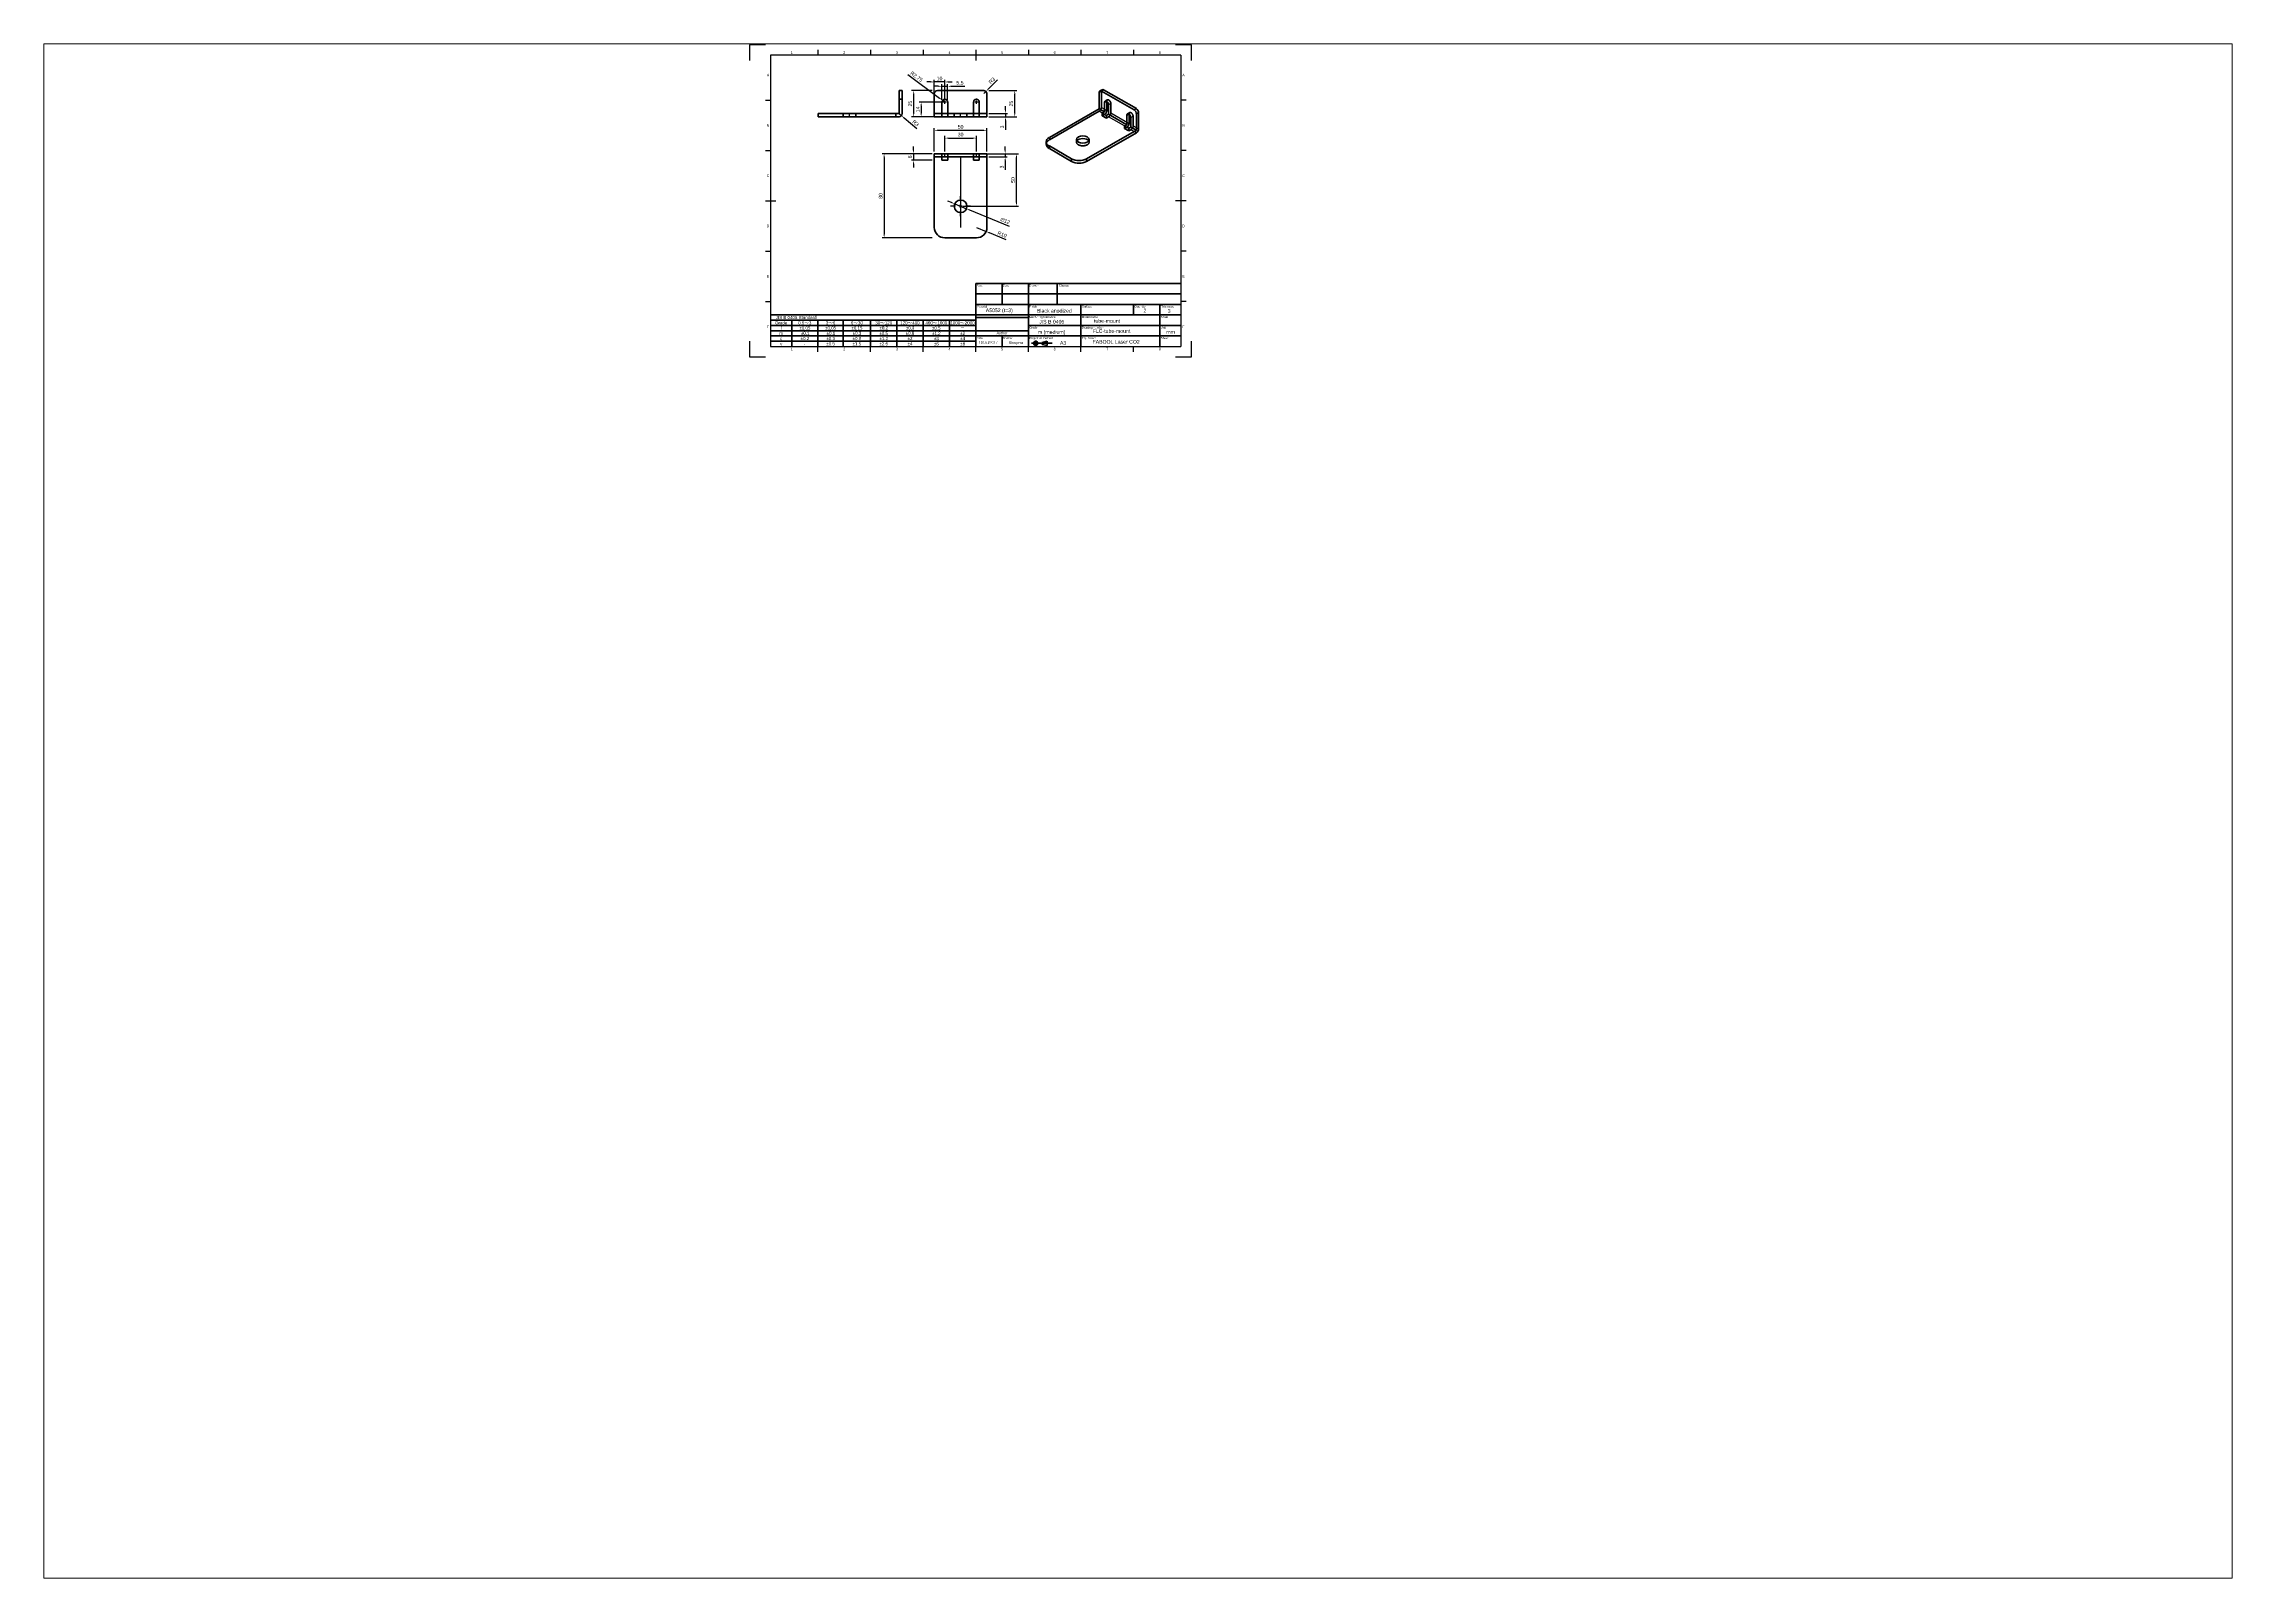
# Paper-space layout 'レイアウト1' of a CAD drawing. Header units: millimetres. Extents: x 29 to 259, y 20 to 181.
# The model-space entities are those that its viewports show. They can reach past a viewport. Long polylines and large blocks are cut down to what shows.
import ezdxf
from ezdxf.enums import TextEntityAlignment as Align

# ---------------------------------------------------------------- set-up
doc = ezdxf.new("R2010")
doc.units = ezdxf.units.MM
for name, pattern in [('CENTER', [50.8, 31.75, -6.35, 6.35, -6.35]), ('CENTER2', [28.575, 19.05, -3.175, 3.175, -3.175]), ('HIDDEN2', [4.7625, 3.175, -1.5875])]:
    doc.linetypes.add(name, pattern=pattern)
for name, color, linetype, lineweight in [('Annotations', 7, 'Continuous', 25), ('Border', 7, 'Continuous', 25), ('Center Lines', 7, 'CENTER2', 25), ('TitleBlock', 7, 'Continuous', 35), ('可視', 7, 'Continuous', 50), ('狭い可視', 7, 'Continuous', 35), ('狭い隠線', 7, 'HIDDEN2', 25), ('隠線処理', 7, 'HIDDEN2', 35)]:
    doc.layers.add(name, color=color, linetype=linetype, lineweight=lineweight)
doc.styles.add('FusionTitle', font='ARIALUNI.TTF')
doc.styles.get("Standard").update_dxf_attribs({"font": 'arial.ttf'})
doc.dimstyles.new('ISO-25', dxfattribs={"dimtxt": 3.5, "dimasz": 3.5, "dimexe": 2, "dimexo": 2, "dimgap": 1.5, "dimtad": 1, "dimdsep": 46, "dimtxsty": 'Standard', "dimcen": 0, "dimclrd": 256, "dimclre": 256, "dimclrt": 256, "dimazin": 3, "dimtp": 0.1, "dimtm": 0.1, "dimtfac": 0.714, "dimtmove": 0, "dimatfit": 3, "dimfxl": 1, "dimarcsym": 0})

# ---------------------------------------------------------------- blocks, each defined once
blk = doc.blocks.new('CustomObjectsInViewport9_0')
at = {"layer": '可視', "extrusion": (-0.707107, -0.407196, 0.578093)}
for p, q in [((332.3, 236.1), (332.3, 251.6)), ((335.1, 254.2), (333, 253)), ((334.5, 252.9), (365.6, 235)), ((367.7, 236.2), (336.6, 254.1)), ((332.3, 236.1), (285, 208.8)), ((337.5, 233.2), (332.3, 236.1)), ((335.3, 231.9), (337.5, 233.2)), ((339.2, 229.7), (335.3, 231.9)), ((337.5, 233.2), (337.5, 242.1)), ((341.3, 230.9), (339.2, 229.7)), ((339.6, 243.2), (339.6, 234.4)), ((341.3, 239.9), (341.3, 230.9)), ((358.7, 220.9), (341.3, 230.9)), ((358.7, 220.9), (358.7, 229.9)), ((360.8, 230.9), (360.8, 222.2)), ((367.7, 215.7), (367.7, 231.3)), ((369.8, 217), (369.8, 232.5)), ((320.3, 188.5), (367.7, 215.7)), ((367.7, 213.3), (320.3, 186)), ((356.5, 219.7), (358.7, 220.9)), ((360.4, 217.5), (356.5, 219.7)), ((362.6, 218.7), (360.4, 217.5)), ((362.6, 227.7), (362.6, 218.7)), ((367.7, 215.7), (362.6, 218.7)), ((282, 202.3), (282, 204.7)), ((285, 200.7), (306.2, 188.5)), ((306.2, 186), (285, 198.2))]:
    blk.add_line(p, q, dxfattribs=at)
at = {"layer": '可視', "extrusion": (1.09315e-16, 2.55123e-16, -1)}
for centre, start_param, end_param in [((334.5, 250.4), -0.787332, 0.783464), ((365.6, 232.5), 0.783464, 2.354261)]:
    blk.add_ellipse(centre, major_axis=(-1.5, 2.6), ratio=0.578093, start_param=start_param, end_param=end_param, dxfattribs=at)
at = {"layer": '可視'}
for centre, major_axis, ratio, start_param, end_param in [((336.6, 251.6), (-1.5, 2.6), 0.578093, -0.783464, 0), ((367.7, 233.7), (-1.5, 2.6), 0.578093, -2.354261, -0.783464), ((292, 202.3), (-10, 0), 0.575862, 0, 0.785398), ((313.2, 190.1), (-10, 0), 0.575862, 0.785398, 2.356194)]:
    blk.add_ellipse(centre, major_axis=major_axis, ratio=ratio, start_param=start_param, end_param=end_param, dxfattribs=at)
at = {"layer": '可視', "extrusion": (-7.61682e-17, 2.43506e-16, -1)}
for centre in [(339.4, 241), (360.6, 228.8)]:
    blk.add_ellipse(centre, major_axis=(-1.37, 2.38), ratio=0.578093, start_param=-0.787332, end_param=2.354261, dxfattribs=at)
at = {"layer": '可視', "extrusion": (8.67549e-17, 2.06271e-16, -1)}
for centre, end_param in [((337.5, 233.2), 5.495853), ((358.7, 220.9), 5.495853), ((367.7, 215.7), 5.499721)]:
    blk.add_ellipse(centre, major_axis=(-1.5, -2.6), ratio=0.578093, start_param=3.928925, end_param=end_param, dxfattribs=at)
at = {"layer": '可視', "extrusion": (1.64397e-29, 2.77556e-16, -1)}
blk.add_ellipse((292, 204.7), major_axis=(-10, 0), ratio=0.575862, start_param=-0.785398, end_param=0.785398, dxfattribs=at)
at = {"layer": '可視', "extrusion": (1.11022e-16, 3.60822e-16, -1)}
for centre, start_param, end_param in [((316.8, 206.8), -2.356194, 3.926991), ((316.8, 204.3), 0.362832, 2.778761)]:
    blk.add_ellipse(centre, major_axis=(-6, 0), ratio=0.575862, start_param=start_param, end_param=end_param, dxfattribs=at)
at = {"layer": '可視', "extrusion": (-5.55112e-17, 2.77556e-16, -1)}
blk.add_ellipse((313.2, 192.5), major_axis=(-10, 0), ratio=0.575862, start_param=-2.356194, end_param=-0.785398, dxfattribs=at)
at = {"layer": '狭い可視', "extrusion": (-0.707107, -0.407196, 0.578093)}
for p, q in [((334.5, 252.9), (336.6, 254.1)), ((337.5, 242.1), (339.4, 243.3)), ((358.7, 229.9), (360.6, 231.1)), ((367.7, 236.2), (365.6, 235)), ((367.7, 231.3), (369.8, 232.5)), ((285, 198.2), (285, 200.7)), ((306.2, 188.5), (306.2, 186)), ((320.3, 186), (320.3, 188.5))]:
    blk.add_line(p, q, dxfattribs=at)
at = {"layer": '狭い隠線', "extrusion": (-0.707107, -0.407196, 0.578093)}
for p, q in [((334.5, 252.9), (332.3, 251.6)), ((337.5, 230.7), (332.3, 233.7)), ((334.5, 237.3), (339.6, 234.4)), ((339.4, 243.3), (339.6, 243.4)), ((341.3, 239.9), (343.5, 241.1)), ((343.5, 232.1), (360.8, 222.2)), ((360.6, 231.1), (360.8, 231.2)), ((362.6, 227.7), (364.7, 228.9)), ((285, 208.8), (285, 206.4)), ((358.7, 218.5), (341.3, 228.5)), ((367.7, 213.3), (362.6, 216.2)), ((364.7, 219.9), (369.8, 217))]:
    blk.add_line(p, q, dxfattribs=at)
at = {"layer": '隠線処理', "extrusion": (-0.707107, -0.407196, 0.578093)}
for p, q in [((334.5, 237.3), (334.5, 252.9)), ((285, 206.4), (332.3, 233.7)), ((335.3, 231.9), (335.3, 229.5)), ((337.5, 230.7), (335.3, 229.5)), ((335.3, 229.5), (339.2, 227.2)), ((338, 243.4), (340.1, 244.6)), ((339.2, 229.7), (339.2, 227.2)), ((339.6, 243.4), (339.6, 243.2)), ((343.5, 232.1), (343.5, 241.1)), ((359.2, 231.2), (361.4, 232.4)), ((360.8, 231.2), (360.8, 230.9)), ((364.7, 219.9), (364.7, 228.9)), ((339.2, 227.2), (341.3, 228.5)), ((356.5, 219.7), (356.5, 217.3)), ((358.7, 218.5), (356.5, 217.3)), ((356.5, 217.3), (360.4, 215)), ((360.4, 217.5), (360.4, 215)), ((360.4, 215), (362.6, 216.2)), ((310.8, 204.3), (310.8, 206.8)), ((322.8, 204.3), (322.8, 206.8))]:
    blk.add_line(p, q, dxfattribs=at)
at = {"layer": '隠線処理'}
for centre, major_axis, ratio, start_param, end_param in [((336.6, 251.6), (-1.5, 2.6), 0.578093, 0, 0.787332), ((332.3, 236.1), (-1.5, -2.6), 0.578093, 0.783464, 2.354261), ((341.5, 242.2), (-1.37, 2.38), 0.578093, -2.354261, 0.787332), ((341.3, 230.9), (-1.5, -2.6), 0.578093, 0.783464, 2.354261), ((362.7, 230), (-1.37, 2.38), 0.578093, -2.354261, 0.787332), ((362.6, 218.7), (-1.5, -2.6), 0.578093, 0.783464, 2.354261), ((292, 202.3), (-10, 0), 0.575862, -0.785398, 0)]:
    blk.add_ellipse(centre, major_axis=major_axis, ratio=ratio, start_param=start_param, end_param=end_param, dxfattribs=at)
at = {"layer": '隠線処理', "extrusion": (1.9607e-16, -4.88514e-17, -1)}
for centre in [(337.5, 233.2), (358.7, 220.9)]:
    blk.add_ellipse(centre, major_axis=(-1.5, -2.6), ratio=0.578093, start_param=5.495853, end_param=5.499721, dxfattribs=at)
at = {"layer": '隠線処理', "extrusion": (1.11022e-16, 3.60822e-16, -1)}
blk.add_ellipse((316.8, 204.3), major_axis=(-6, 0), ratio=0.575862, start_param=2.778761, end_param=6.646017, dxfattribs=at)
blk = doc.blocks.new('NEW BLOCK3')
for p, q in [((215, 70), (410, 70)), ((215, 70), (215, 10)), ((240, 50), (240, 70)), ((265, 50), (265, 70)), ((292.5, 70), (292.5, 50)), ((215, 60), (410, 60)), ((215, 50), (410, 50)), ((265, 40), (265, 50)), ((315, 40), (315, 50)), ((365, 40), (365, 50)), ((390, 40), (390, 50)), ((215, 40), (410, 40)), ((265, 10), (265, 40)), ((265, 30), (410, 30)), ((315, 10), (315, 40)), ((390, 10), (390, 40)), ((215, 20), (410, 20)), ((240, 10), (240, 20)), ((278, 13.9), (283, 14.9)), ((278, 11.9), (278, 13.9)), ((283, 10.9), (278, 11.9)), ((283, 14.9), (283, 10.9))]:
    blk.add_line(p, q)
at = {"transparency": 33554687}
for p, q in [((215, 40), (20, 40)), ((20, 35), (215, 35)), ((215, 30), (20, 30)), ((20, 25), (215, 25)), ((40, 10), (40, 35)), ((65, 10), (65, 35)), ((89, 10), (89, 35)), ((115, 10), (115, 35)), ((140, 10), (140, 35)), ((165, 10), (165, 35)), ((190, 10), (190, 35)), ((215, 20), (20, 20)), ((20, 15), (215, 15))]:
    blk.add_line(p, q, dxfattribs=at)
at = {"linetype": 'CENTER', "transparency": 33554687}
blk.add_line((215, 37.5), (265, 37.5), dxfattribs=at)
at = {"linetype": 'CENTER'}
blk.add_line((215, 25), (265, 25), dxfattribs=at)
at = {"linetype": 'CENTER2', "ltscale": 0.1}
for p, q in [((268, 13), (287.7, 13)), ((272, 10.5), (272, 15.5))]:
    blk.add_line(p, q, dxfattribs=at)
for radius in [2, 1]:
    blk.add_circle((272, 13), radius)
at = {"layer": 'Border', "transparency": 33554687}
for p, q in [((0, 297), (0, 282)), ((15, 297), (0, 297)), ((0, 297), (0, 282)), ((15, 297), (0, 297)), ((15, 297), (0, 297)), ((0, 297), (0, 282)), ((65, 292), (65, 287)), ((65, 292), (65, 287)), ((65, 292), (65, 287)), ((115, 292), (115, 287)), ((115, 292), (115, 287)), ((115, 292), (115, 287)), ((165, 292), (165, 287)), ((165, 292), (165, 287)), ((165, 292), (165, 287)), ((215, 292), (215, 282)), ((215, 292), (215, 282)), ((215, 292), (215, 282)), ((265, 292), (265, 287)), ((265, 292), (265, 287)), ((265, 292), (265, 287)), ((315, 292), (315, 287)), ((315, 292), (315, 287)), ((315, 292), (315, 287)), ((365, 292), (365, 287)), ((365, 292), (365, 287)), ((365, 292), (365, 287)), ((420, 297), (405, 297)), ((420, 297), (405, 297)), ((420, 297), (405, 297)), ((420, 282), (420, 297)), ((420, 282), (420, 297)), ((420, 282), (420, 297)), ((410, 287), (20, 287)), ((20, 287), (20, 10)), ((410, 287), (20, 287)), ((20, 287), (20, 10)), ((410, 287), (20, 287)), ((20, 287), (20, 10)), ((410, 287), (410, 10)), ((410, 287), (410, 10)), ((410, 287), (410, 10)), ((15, 244.2), (20, 244.2)), ((15, 244.2), (20, 244.2)), ((15, 244.2), (20, 244.2)), ((415, 244.2), (410, 244.2)), ((415, 244.2), (410, 244.2)), ((415, 244.2), (410, 244.2)), ((15, 196.3), (20, 196.3)), ((15, 196.3), (20, 196.3)), ((15, 196.3), (20, 196.3)), ((415, 196.3), (410, 196.3)), ((415, 196.3), (410, 196.3)), ((415, 196.3), (410, 196.3)), ((15, 148.5), (25, 148.5)), ((15, 148.5), (25, 148.5)), ((15, 148.5), (25, 148.5)), ((415, 148.5), (405, 148.5)), ((415, 148.5), (405, 148.5)), ((415, 148.5), (405, 148.5)), ((15, 100.7), (20, 100.7)), ((15, 100.7), (20, 100.7)), ((15, 100.7), (20, 100.7)), ((415, 100.7), (410, 100.7)), ((415, 100.7), (410, 100.7)), ((415, 100.7), (410, 100.7)), ((15, 52.8), (20, 52.8)), ((15, 52.8), (20, 52.8)), ((15, 52.8), (20, 52.8)), ((415, 52.8), (410, 52.8)), ((415, 52.8), (410, 52.8)), ((415, 52.8), (410, 52.8)), ((0, 15), (0, 0)), ((0, 15), (0, 0)), ((0, 15), (0, 0)), ((0, 0), (15, 0)), ((0, 0), (15, 0)), ((0, 0), (15, 0)), ((20, 10), (410, 10)), ((20, 10), (410, 10)), ((20, 10), (410, 10)), ((65, 5), (65, 10)), ((65, 5), (65, 10)), ((65, 5), (65, 10)), ((115, 5), (115, 10)), ((115, 5), (115, 10)), ((115, 5), (115, 10)), ((165, 5), (165, 10)), ((165, 5), (165, 10)), ((165, 5), (165, 10)), ((215, 5), (215, 15)), ((215, 5), (215, 15)), ((215, 5), (215, 15)), ((265, 5), (265, 10)), ((265, 5), (265, 10)), ((265, 5), (265, 10)), ((315, 5), (315, 10)), ((315, 5), (315, 10)), ((315, 5), (315, 10)), ((365, 5), (365, 10)), ((365, 5), (365, 10)), ((365, 5), (365, 10)), ((405, 0), (420, 0)), ((405, 0), (420, 0)), ((405, 0), (420, 0)), ((420, 0), (420, 15)), ((420, 0), (420, 15)), ((420, 0), (420, 15))]:
    blk.add_line(p, q, dxfattribs=at)
at = {"transparency": 33554687}
for s, height, p in [('Rev.', 2, (215.8, 67)), ('Date', 2, (240.8, 67)), ('Drawer', 2, (265.8, 67)), ('Change', 2, (293.9, 67)), ('Material', 2, (215.8, 47)), ('Finish', 2, (265.8, 47)), ('Surface', 2, (315.9, 47)), ('Quantity', 2, (365.9, 47)), ('Thickness', 2, (390.9, 47)), ('Grade', 3, (24.2, 31)), ('JIS B 0405 Standard', 3, (24.9, 36)), ('m', 3, (28.3, 21)), ('f', 3, (29.3, 26)), ('0.5', 3, (46.2, 31)), ('±0.05', 3, (47.3, 26)), ('±0.1', 3, (48.7, 21)), ('～', 3, (52.1, 31)), ('3', 3, (56.4, 31)), ('±0.05', 3, (71.8, 26)), ('3', 3, (72.5, 31)), ('±0.1', 3, (73.2, 21)), ('～', 3, (74.8, 31)), ('6', 3, (79.2, 31)), ('6', 3, (96.3, 31)), ('±0.15', 3, (96.8, 26)), ('±0.3', 3, (98, 21)), ('～', 3, (98.7, 31)), ('30', 3, (103, 31)), ('30', 3, (119.5, 31)), ('±0.2', 3, (123.5, 26)), ('±0.5', 3, (123.4, 21)), ('～', 3, (124.2, 31)), ('120', 3, (128.5, 31)), ('120', 3, (143.2, 31)), ('±0.3', 3, (148.5, 26)), ('±0.8', 3, (148.4, 21)), ('～', 3, (150.2, 31)), ('400', 3, (154.6, 31)), ('400', 3, (167.2, 31)), ('±0.5', 3, (173.4, 26)), ('±1.2', 3, (173.5, 21)), ('～', 3, (174.2, 31)), ('1000', 3, (178.6, 31)), ('1000', 3, (190.9, 31)), ('±2', 3, (200.2, 21)), ('～', 3, (200.2, 31)), ('－', 3, (200.3, 26)), ('2000', 3, (204.6, 31)), ('Author', 2.5, (234.8, 21.5)), ('Machining tolerance', 2, (265.8, 37)), ('Grade', 2, (265.9, 27)), ('m (medium)', 3.5, (274.1, 22)), ('JIS B 0405', 3.5, (275.3, 31.8)), ('Model name', 2, (315.8, 37)), ('Drawing number', 2, (315.8, 27)), ('Scale', 2, (390.9, 37)), ('Unit', 2, (390.8, 27)), ('mm', 3.5, (396.2, 22)), ('v', 3, (29, 11)), ('c', 3, (28.9, 16)), ('±0.2', 3, (48.5, 16)), ('-', 3, (51.4, 11)), ('±0.3', 3, (73, 16)), ('±0.5', 3, (72.9, 11)), ('±0.8', 3, (97.9, 16)), ('±1.5', 3, (97.9, 11)), ('±1.2', 3, (123.5, 16)), ('±2.5', 3, (123.4, 11)), ('±2', 3, (150.2, 16)), ('±4', 3, (150.2, 11)), ('±3', 3, (175.2, 16)), ('±6', 3, (175.2, 11)), ('±4', 3, (200.2, 16)), ('±8', 3, (200.2, 11)), ('Date', 2, (215.8, 17)), ('Drawer', 2, (240.8, 17)), ('Projection method', 2, (265.8, 17)), ('A3', 3.5, (295.1, 11.6)), ('Equipment', 2, (315.8, 17)), ('Sheet', 2, (390.9, 17))]:
    blk.add_text(s, height=height, dxfattribs=at).set_placement(p)
at = {"layer": 'Border', "transparency": 33554687, "style": 'FusionTitle'}
for s, p in [('1', (40, 289.5)), ('1', (40, 289.5)), ('1', (40, 289.5)), ('2', (90, 289.5)), ('2', (90, 289.5)), ('2', (90, 289.5)), ('3', (140, 289.5)), ('3', (140, 289.5)), ('3', (140, 289.5)), ('4', (190, 289.5)), ('4', (190, 289.5)), ('4', (190, 289.5)), ('5', (240, 289.5)), ('5', (240, 289.5)), ('5', (240, 289.5)), ('6', (290, 289.5)), ('6', (290, 289.5)), ('6', (290, 289.5)), ('7', (340, 289.5)), ('7', (340, 289.5)), ('7', (340, 289.5)), ('8', (390, 289.5)), ('8', (390, 289.5)), ('8', (390, 289.5)), ('A', (17.5, 268.1)), ('A', (17.5, 268.1)), ('A', (17.5, 268.1)), ('A', (412.5, 268.1)), ('A', (412.5, 268.1)), ('A', (412.5, 268.1)), ('B', (17.5, 220.2)), ('B', (17.5, 220.2)), ('B', (17.5, 220.2)), ('B', (412.5, 220.2)), ('B', (412.5, 220.2)), ('B', (412.5, 220.2)), ('C', (17.5, 172.4)), ('C', (17.5, 172.4)), ('C', (17.5, 172.4)), ('C', (412.5, 172.4)), ('C', (412.5, 172.4)), ('C', (412.5, 172.4)), ('D', (17.5, 124.6)), ('D', (17.5, 124.6)), ('D', (17.5, 124.6)), ('D', (412.5, 124.6)), ('D', (412.5, 124.6)), ('D', (412.5, 124.6)), ('E', (17.5, 76.8)), ('E', (17.5, 76.8)), ('E', (17.5, 76.8)), ('E', (412.5, 76.8)), ('E', (412.5, 76.8)), ('E', (412.5, 76.8)), ('F', (17.5, 28.9)), ('F', (17.5, 28.9)), ('F', (17.5, 28.9)), ('F', (412.5, 28.9)), ('F', (412.5, 28.9)), ('F', (412.5, 28.9)), ('1', (40, 7.5)), ('1', (40, 7.5)), ('1', (40, 7.5)), ('2', (90, 7.5)), ('2', (90, 7.5)), ('2', (90, 7.5)), ('3', (140, 7.5)), ('3', (140, 7.5)), ('3', (140, 7.5)), ('4', (190, 7.5)), ('4', (190, 7.5)), ('4', (190, 7.5)), ('5', (240, 7.5)), ('5', (240, 7.5)), ('5', (240, 7.5)), ('6', (290, 7.5)), ('6', (290, 7.5)), ('6', (290, 7.5)), ('7', (340, 7.5)), ('7', (340, 7.5)), ('7', (340, 7.5)), ('8', (390, 7.5)), ('8', (390, 7.5)), ('8', (390, 7.5))]:
    blk.add_text(s, height=2.5, dxfattribs=at).set_placement(p, align=Align.MIDDLE)
blk = doc.blocks.new('*U6')
at = {"layer": 'Center Lines', "color": 0, "transparency": 16777216}
for p, q in [((-9.5, 0), (-4.7625, 0)), ((0, 4.7625), (0, 9.5)), ((4.7625, 0), (9.5, 0)), ((0, -9.5), (0, -4.7625))]:
    blk.add_line(p, q, dxfattribs=at)
at = {"layer": 'Center Lines', "color": 0, "linetype": 'Continuous', "transparency": 16777216}
for p, q in [((-1.5875, 0), (1.5875, 0)), ((0, -1.5875), (0, 1.5875))]:
    blk.add_line(p, q, dxfattribs=at)
blk = doc.blocks.new('*U7')
at = {"layer": 'Center Lines', "color": 0, "linetype": 'Continuous', "transparency": 16777216}
for p, q in [((-1.5875, 0), (1.5875, 0)), ((0, -1.5875), (0, 1.5875))]:
    blk.add_line(p, q, dxfattribs=at)
blk = doc.blocks.new('*U8')
at = {"layer": 'Center Lines', "color": 0, "linetype": 'Continuous', "transparency": 16777216}
for p, q in [((-1.5875, 0), (1.5875, 0)), ((0, -1.5875), (0, 1.5875))]:
    blk.add_line(p, q, dxfattribs=at)
blk = doc.blocks.new('*U9')
at = {"color": 0, "linetype": 'CENTER2', "transparency": 16777216}
blk.add_line((0, -1.62), (0, 1.62), dxfattribs=at)
blk = doc.blocks.new('*U10')
at = {"color": 0, "linetype": 'CENTER2', "transparency": 16777216}
blk.add_line((0, -1.62), (0, 1.62), dxfattribs=at)
blk = doc.blocks.new('*U11')
at = {"color": 0, "linetype": 'CENTER2', "transparency": 16777216}
blk.add_line((0, -1.62), (0, 1.62), dxfattribs=at)
blk = doc.blocks.new('*U12')
at = {"color": 0, "linetype": 'CENTER2', "transparency": 16777216}
blk.add_line((0, -1.62), (0, 1.62), dxfattribs=at)
blk = doc.blocks.new('*U13')
at = {"color": 0, "linetype": 'CENTER2', "transparency": 16777216}
blk.add_line((0, 33.62), (0, -33.62), dxfattribs=at)
blk = doc.blocks.new('*D14')
at = {"lineweight": -2, "transparency": 16777216}
for p, q in [((175.6, 195.3), (175.6, 217.6)), ((179.1, 215.6), (222.1, 215.6)), ((225.6, 195.3), (225.6, 217.6))]:
    blk.add_line(p, q, dxfattribs=at)
at = {"transparency": 16777216}
for points in [[(179.1, 216.2), (179.1, 215), (175.6, 215.6)], [(222.1, 216.2), (222.1, 215), (225.6, 215.6)]]:
    blk.add_solid(points, dxfattribs=at)
at = {"layer": 'Defpoints', "color": 0, "transparency": 16777216}
for p in [(225.6, 215.6), (175.6, 193.3), (225.6, 193.3)]:
    blk.add_point(p, dxfattribs=at)
at = {"transparency": 16777216, "insert": (200.6, 218.9), "char_height": 3.5, "attachment_point": 5}
blk.add_mtext('50', dxfattribs=at)
blk = doc.blocks.new('*D15')
at = {"lineweight": -2, "transparency": 16777216}
for p, q in [((185.6, 195.4), (185.6, 210.2)), ((189.1, 208.2), (212.1, 208.2)), ((215.6, 195.4), (215.6, 210.2))]:
    blk.add_line(p, q, dxfattribs=at)
at = {"transparency": 16777216}
for points in [[(189.1, 208.7), (189.1, 207.6), (185.6, 208.2)], [(212.1, 208.7), (212.1, 207.6), (215.6, 208.2)]]:
    blk.add_solid(points, dxfattribs=at)
at = {"layer": 'Defpoints', "color": 0, "transparency": 16777216}
for p in [(215.6, 208.2), (185.6, 193.4), (215.6, 193.4)]:
    blk.add_point(p, dxfattribs=at)
at = {"transparency": 16777216, "insert": (200.6, 211.5), "char_height": 3.5, "attachment_point": 5}
blk.add_mtext('30', dxfattribs=at)
blk = doc.blocks.new('*D17')
at = {"lineweight": -2, "transparency": 16777216}
for p, q in [((227.6, 193.3), (245, 193.3)), ((227.6, 190.3), (245, 190.3)), ((243, 196.8), (243, 200.3)), ((243, 193.3), (243, 190.3)), ((243, 186.8), (243, 178))]:
    blk.add_line(p, q, dxfattribs=at)
at = {"transparency": 16777216}
for points in [[(242.4, 196.8), (243.5, 196.8), (243, 193.3)], [(242.4, 186.8), (243.5, 186.8), (243, 190.3)]]:
    blk.add_solid(points, dxfattribs=at)
at = {"layer": 'Defpoints', "color": 0, "transparency": 16777216}
for p in [(225.6, 193.3), (225.6, 190.3), (243, 190.3)]:
    blk.add_point(p, dxfattribs=at)
at = {"transparency": 16777216, "insert": (239.7, 180.7), "char_height": 3.5, "attachment_point": 5, "rotation": 90}
blk.add_mtext('3', dxfattribs=at)
blk = doc.blocks.new('*D18')
at = {"lineweight": -2, "transparency": 16777216}
for p, q in [((202.6, 193.3), (255.7, 193.3)), ((253.7, 146.8), (253.7, 189.8)), ((202.6, 143.3), (255.7, 143.3))]:
    blk.add_line(p, q, dxfattribs=at)
at = {"transparency": 16777216}
for points in [[(253.2, 189.8), (254.3, 189.8), (253.7, 193.3)], [(253.2, 146.8), (254.3, 146.8), (253.7, 143.3)]]:
    blk.add_solid(points, dxfattribs=at)
at = {"layer": 'Defpoints', "color": 0, "transparency": 16777216}
for p in [(200.6, 193.3), (253.7, 193.3), (200.6, 143.3)]:
    blk.add_point(p, dxfattribs=at)
at = {"transparency": 16777216, "insert": (250.4, 168.3), "char_height": 3.5, "attachment_point": 5, "rotation": 90}
blk.add_mtext('50', dxfattribs=at)
blk = doc.blocks.new('*D19')
at = {"lineweight": -2, "transparency": 16777216}
for p, q in [((191.8, 146.9), (188.6, 148.3)), ((195.1, 145.6), (206.1, 141)), ((247.1, 124), (209.4, 139.7))]:
    blk.add_line(p, q, dxfattribs=at)
at = {"transparency": 16777216}
for points in [[(192, 147.5), (191.6, 146.4), (195.1, 145.6)], [(209.6, 140.2), (209.1, 139.1), (206.1, 141)]]:
    blk.add_solid(points, dxfattribs=at)
at = {"layer": 'Defpoints', "color": 0, "transparency": 16777216}
for p in [(195.1, 145.6), (206.1, 141)]:
    blk.add_point(p, dxfattribs=at)
at = {"transparency": 16777216, "insert": (243, 129.4), "char_height": 3.5, "attachment_point": 5, "rotation": 337.4392}
blk.add_mtext('∅12', dxfattribs=at)
blk = doc.blocks.new('*D20')
at = {"lineweight": -2, "transparency": 16777216}
for p, q in [((215.6, 123.3), (224.8, 119.4)), ((244, 111.4), (228, 118.1))]:
    blk.add_line(p, q, dxfattribs=at)
blk.add_arc((215.6, 123.3), 10, 281.4592, 348.6505, dxfattribs=at)
at = {"transparency": 16777216}
blk.add_solid([(228.3, 118.6), (227.8, 117.5), (224.8, 119.4)], dxfattribs=at)
at = {"layer": 'Defpoints', "color": 0, "transparency": 16777216}
for p in [(215.6, 123.3), (224.8, 119.4)]:
    blk.add_point(p, dxfattribs=at)
at = {"transparency": 16777216, "insert": (240.1, 116.6), "char_height": 3.5, "attachment_point": 5, "rotation": 337.1913}
blk.add_mtext('R10', dxfattribs=at)
blk = doc.blocks.new('*D21')
at = {"lineweight": -2, "transparency": 16777216}
for p, q in [((173.6, 193.3), (125.9, 193.3)), ((127.9, 189.8), (127.9, 116.8)), ((173.6, 113.3), (125.9, 113.3))]:
    blk.add_line(p, q, dxfattribs=at)
at = {"transparency": 16777216}
for points in [[(127.3, 189.8), (128.5, 189.8), (127.9, 193.3)], [(127.3, 116.8), (128.5, 116.8), (127.9, 113.3)]]:
    blk.add_solid(points, dxfattribs=at)
at = {"layer": 'Defpoints', "color": 0, "transparency": 16777216}
for p in [(175.6, 193.3), (127.9, 113.3), (175.6, 113.3)]:
    blk.add_point(p, dxfattribs=at)
at = {"transparency": 16777216, "insert": (124.6, 153.3), "char_height": 3.5, "attachment_point": 5, "rotation": 90}
blk.add_mtext('80', dxfattribs=at)
blk = doc.blocks.new('*D22')
at = {"lineweight": -2, "transparency": 16777216}
for p, q in [((173.6, 193.3), (153.8, 193.3)), ((173.6, 187.3), (153.8, 187.3)), ((155.8, 196.8), (155.8, 200.3)), ((155.8, 193.3), (155.8, 187.3)), ((155.8, 183.8), (155.8, 180.3))]:
    blk.add_line(p, q, dxfattribs=at)
at = {"transparency": 16777216}
for points in [[(155.2, 196.8), (156.3, 196.8), (155.8, 193.3)], [(155.2, 183.8), (156.3, 183.8), (155.8, 187.3)]]:
    blk.add_solid(points, dxfattribs=at)
at = {"layer": 'Defpoints', "color": 0, "transparency": 16777216}
for p in [(155.8, 187.3), (175.6, 193.3), (175.6, 187.3)]:
    blk.add_point(p, dxfattribs=at)
at = {"transparency": 16777216, "insert": (152.5, 190.3), "char_height": 3.5, "attachment_point": 5, "rotation": 90}
blk.add_mtext('6', dxfattribs=at)
blk = doc.blocks.new('*D23')
at = {"lineweight": -2, "transparency": 16777216}
for p, q in [((227.6, 253.5), (254.1, 253.5)), ((252.1, 232), (252.1, 250)), ((227.6, 228.5), (254.1, 228.5))]:
    blk.add_line(p, q, dxfattribs=at)
at = {"transparency": 16777216}
for points in [[(251.5, 250), (252.7, 250), (252.1, 253.5)], [(251.5, 232), (252.7, 232), (252.1, 228.5)]]:
    blk.add_solid(points, dxfattribs=at)
at = {"layer": 'Defpoints', "color": 0, "transparency": 16777216}
for p in [(225.6, 253.5), (252.1, 253.5), (225.6, 228.5)]:
    blk.add_point(p, dxfattribs=at)
at = {"transparency": 16777216, "insert": (248.8, 241), "char_height": 3.5, "attachment_point": 5, "rotation": 90}
blk.add_mtext('25', dxfattribs=at)
blk = doc.blocks.new('*D24')
at = {"lineweight": -2, "transparency": 16777216}
for p, q in [((227.6, 231.5), (245.3, 231.5)), ((243.3, 235), (243.3, 238.5)), ((243.3, 231.5), (243.3, 228.5)), ((227.6, 228.5), (245.3, 228.5)), ((243.3, 225), (243.3, 216.2))]:
    blk.add_line(p, q, dxfattribs=at)
at = {"transparency": 16777216}
for points in [[(242.8, 235), (243.9, 235), (243.3, 231.5)], [(242.8, 225), (243.9, 225), (243.3, 228.5)]]:
    blk.add_solid(points, dxfattribs=at)
at = {"layer": 'Defpoints', "color": 0, "transparency": 16777216}
for p in [(225.6, 231.5), (225.6, 228.5), (243.3, 228.5)]:
    blk.add_point(p, dxfattribs=at)
at = {"transparency": 16777216, "insert": (240.1, 218.8), "char_height": 3.5, "attachment_point": 5, "rotation": 90}
blk.add_mtext('3', dxfattribs=at)
blk = doc.blocks.new('*D25')
at = {"lineweight": -2, "transparency": 16777216}
for p, q in [((222.6, 250.5), (224.7, 252.6)), ((235.8, 263.7), (227.2, 255.1))]:
    blk.add_line(p, q, dxfattribs=at)
blk.add_arc((222.6, 250.5), 3, 6.8028, 51.8028, dxfattribs=at)
at = {"transparency": 16777216}
blk.add_solid([(226.8, 255.5), (227.6, 254.7), (224.7, 252.6)], dxfattribs=at)
at = {"layer": 'Defpoints', "color": 0, "transparency": 16777216}
for p in [(222.6, 250.5), (224.7, 252.6)]:
    blk.add_point(p, dxfattribs=at)
at = {"transparency": 16777216, "insert": (230.4, 262.9), "char_height": 3.5, "attachment_point": 5, "rotation": 45}
blk.add_mtext('R3', dxfattribs=at)
blk = doc.blocks.new('*D26')
at = {"lineweight": -2, "transparency": 16777216}
for p, q in [((183.6, 242.5), (161.1, 242.5)), ((163.1, 239), (163.1, 232)), ((183.6, 228.5), (161.1, 228.5))]:
    blk.add_line(p, q, dxfattribs=at)
at = {"transparency": 16777216}
for points in [[(162.5, 239), (163.7, 239), (163.1, 242.5)], [(162.5, 232), (163.7, 232), (163.1, 228.5)]]:
    blk.add_solid(points, dxfattribs=at)
at = {"layer": 'Defpoints', "color": 0, "transparency": 16777216}
for p in [(185.6, 242.5), (163.1, 228.5), (185.6, 228.5)]:
    blk.add_point(p, dxfattribs=at)
at = {"transparency": 16777216, "insert": (159.9, 235.5), "char_height": 3.5, "attachment_point": 5, "rotation": 90}
blk.add_mtext('14', dxfattribs=at)
blk = doc.blocks.new('*D27')
at = {"lineweight": -2, "transparency": 16777216}
for p, q in [((173.6, 253.5), (154, 253.5)), ((156, 232), (156, 250)), ((173.6, 228.5), (154, 228.5))]:
    blk.add_line(p, q, dxfattribs=at)
at = {"transparency": 16777216}
for points in [[(155.4, 250), (156.6, 250), (156, 253.5)], [(155.4, 232), (156.6, 232), (156, 228.5)]]:
    blk.add_solid(points, dxfattribs=at)
at = {"layer": 'Defpoints', "color": 0, "transparency": 16777216}
for p in [(156, 253.5), (175.6, 253.5), (175.6, 228.5)]:
    blk.add_point(p, dxfattribs=at)
at = {"transparency": 16777216, "insert": (152.7, 241), "char_height": 3.5, "attachment_point": 5, "rotation": 90}
blk.add_mtext('25', dxfattribs=at)
blk = doc.blocks.new('*D28')
at = {"lineweight": -2, "transparency": 16777216}
for p, q in [((172.1, 261.6), (168.6, 261.6)), ((175.6, 244.5), (175.6, 263.6)), ((185.6, 261.6), (175.6, 261.6)), ((185.6, 244.5), (185.6, 263.6)), ((189.1, 261.6), (192.6, 261.6))]:
    blk.add_line(p, q, dxfattribs=at)
at = {"transparency": 16777216}
for points in [[(172.1, 262.2), (172.1, 261), (175.6, 261.6)], [(189.1, 262.2), (189.1, 261), (185.6, 261.6)]]:
    blk.add_solid(points, dxfattribs=at)
at = {"layer": 'Defpoints', "color": 0, "transparency": 16777216}
for p in [(175.6, 261.6), (175.6, 242.5), (185.6, 242.5)]:
    blk.add_point(p, dxfattribs=at)
at = {"transparency": 16777216, "insert": (180.6, 264.9), "char_height": 3.5, "attachment_point": 5}
blk.add_mtext('10', dxfattribs=at)
blk = doc.blocks.new('*D29')
at = {"lineweight": -2, "transparency": 16777216}
for p, q in [((179.3, 257.5), (175.8, 257.5)), ((182.8, 244.5), (182.8, 259.5)), ((182.8, 257.5), (188.3, 257.5)), ((188.3, 244.5), (188.3, 259.5)), ((191.8, 257.5), (204.7, 257.5))]:
    blk.add_line(p, q, dxfattribs=at)
at = {"transparency": 16777216}
for points in [[(179.3, 258.1), (179.3, 256.9), (182.8, 257.5)], [(191.8, 258.1), (191.8, 256.9), (188.3, 257.5)]]:
    blk.add_solid(points, dxfattribs=at)
at = {"layer": 'Defpoints', "color": 0, "transparency": 16777216}
for p in [(188.3, 257.5), (182.8, 242.5), (188.3, 242.5)]:
    blk.add_point(p, dxfattribs=at)
at = {"transparency": 16777216, "insert": (200, 260.8), "char_height": 3.5, "attachment_point": 5}
blk.add_mtext('5.5', dxfattribs=at)
blk = doc.blocks.new('*D30')
at = {"lineweight": -2, "transparency": 16777216}
for p, q in [((150.5, 268.7), (180.6, 246.2)), ((185.6, 242.5), (183.4, 244.1))]:
    blk.add_line(p, q, dxfattribs=at)
at = {"transparency": 16777216}
blk.add_solid([(180.9, 246.7), (180.2, 245.8), (183.4, 244.1)], dxfattribs=at)
at = {"layer": 'Defpoints', "color": 0, "transparency": 16777216}
for p in [(183.4, 244.1), (185.6, 242.5)]:
    blk.add_point(p, dxfattribs=at)
at = {"transparency": 16777216, "insert": (158.7, 266.7), "char_height": 3.5, "attachment_point": 5, "rotation": 323.1703}
blk.add_mtext('R2.75', dxfattribs=at)
blk = doc.blocks.new('*D31')
at = {"lineweight": -2, "transparency": 16777216}
for p, q in [((142.1, 231.5), (144.3, 229.6)), ((159, 217.1), (147, 227.3))]:
    blk.add_line(p, q, dxfattribs=at)
blk.add_arc((142.1, 231.5), 3, 308.1972, 357.8796, dxfattribs=at)
at = {"transparency": 16777216}
blk.add_solid([(147.4, 227.7), (146.6, 226.8), (144.3, 229.6)], dxfattribs=at)
at = {"layer": 'Defpoints', "color": 0, "transparency": 16777216}
for p in [(142.1, 231.5), (144.3, 229.6)]:
    blk.add_point(p, dxfattribs=at)
at = {"transparency": 16777216, "insert": (157.8, 222.4), "char_height": 3.5, "attachment_point": 5, "rotation": 319.6825}
blk.add_mtext('R3', dxfattribs=at)

msp = doc.modelspace()

# ---------------------------------------------------------------- linework, layer by layer
at = {"layer": '可視', "extrusion": (-1, -2.22045e-16, 2.96652e-13)}
for p, q in [((145.057, 253.491), (142.057, 253.491)), ((142.057, 250.491), (142.057, 253.491)), ((142.057, 231.491), (142.057, 250.491)), ((145.057, 253.491), (145.057, 250.491)), ((145.057, 231.491), (145.057, 250.491)), ((65.057, 231.491), (75.057, 231.491)), ((65.057, 231.491), (65.057, 228.491)), ((75.057, 231.491), (142.057, 231.491)), ((75.057, 228.491), (65.057, 228.491)), ((142.057, 228.491), (75.057, 228.491))]:
    msp.add_line(p, q, dxfattribs=at)
at = {"layer": '可視'}
for p, q in [((175.599, 231.491), (175.599, 250.491)), ((178.599, 253.491), (222.599, 253.491)), ((225.599, 231.491), (225.599, 250.491)), ((175.599, 231.491), (175.599, 228.491)), ((175.599, 231.491), (185.599, 231.491)), ((182.849, 231.491), (182.849, 242.491)), ((185.599, 231.491), (215.599, 231.491)), ((188.349, 242.491), (188.349, 231.491)), ((212.849, 231.491), (212.849, 242.491)), ((215.599, 231.491), (225.599, 231.491)), ((218.349, 242.491), (218.349, 231.491)), ((225.599, 228.491), (225.599, 231.491)), ((185.599, 228.491), (175.599, 228.491)), ((215.599, 228.491), (185.599, 228.491)), ((225.599, 228.491), (215.599, 228.491))]:
    msp.add_line(p, q, dxfattribs=at)
at = {"layer": '可視', "extrusion": (-1.22465e-16, -1, 2.96652e-13)}
for p, q in [((175.599, 193.299), (175.599, 190.299)), ((175.599, 193.299), (178.599, 193.299)), ((175.599, 190.299), (175.599, 123.299)), ((178.599, 190.299), (175.599, 190.299)), ((222.599, 193.299), (178.599, 193.299)), ((178.599, 190.299), (222.599, 190.299)), ((182.849, 187.299), (182.849, 190.299)), ((188.349, 187.299), (182.849, 187.299)), ((188.349, 190.299), (188.349, 187.299)), ((212.849, 187.299), (212.849, 190.299)), ((218.349, 187.299), (212.849, 187.299)), ((218.349, 190.299), (218.349, 187.299)), ((222.599, 193.299), (225.599, 193.299)), ((225.599, 190.299), (222.599, 190.299)), ((225.599, 190.299), (225.599, 193.299)), ((225.599, 123.299), (225.599, 190.299)), ((185.599, 113.299), (215.599, 113.299))]:
    msp.add_line(p, q, dxfattribs=at)
at = {"layer": '可視', "extrusion": (-5.60519e-45, -5.04871e-29, -1)}
msp.add_circle((-200.599, 143.299), 6, dxfattribs=at)
at = {"layer": '可視', "extrusion": (0, 0, -1)}
for centre, radius, start, end in [((-178.599, 250.491), 3, 0, 90), ((-222.599, 250.491), 3, 90, 180), ((-185.599, 242.491), 2.75, 0, 180), ((-215.599, 242.491), 2.75, 0, 180), ((-215.599, 123.299), 10, 180, 270)]:
    msp.add_arc(centre, radius, start, end, dxfattribs=at)
at = {"layer": '可視', "extrusion": (-5.04871e-29, -2.22045e-16, -1)}
msp.add_arc((-142.057, 231.491), 3, 180, 270, dxfattribs=at)
at = {"layer": '可視', "extrusion": (5.60519e-45, 5.04871e-29, -1)}
msp.add_arc((-185.599, 123.299), 10, 270, 0, dxfattribs=at)
at = {"layer": '隠線処理', "extrusion": (-1, -2.22045e-16, 2.96652e-13)}
for p, q in [((89.057, 228.491), (89.057, 231.491)), ((101.057, 228.491), (101.057, 231.491)), ((139.057, 231.491), (139.057, 228.491)), ((142.057, 245.241), (145.057, 245.241))]:
    msp.add_line(p, q, dxfattribs=at)
at = {"layer": '隠線処理'}
for p, q in [((182.849, 231.491), (182.849, 228.491)), ((188.349, 231.491), (188.349, 228.491)), ((194.599, 228.491), (194.599, 231.491)), ((206.599, 228.491), (206.599, 231.491)), ((212.849, 231.491), (212.849, 228.491)), ((218.349, 231.491), (218.349, 228.491))]:
    msp.add_line(p, q, dxfattribs=at)
at = {"layer": '隠線処理', "extrusion": (-1.22465e-16, -1, 2.96652e-13)}
for p, q in [((182.849, 190.299), (182.849, 193.299)), ((188.349, 190.299), (188.349, 193.299)), ((212.849, 190.299), (212.849, 193.299)), ((218.349, 190.299), (218.349, 193.299))]:
    msp.add_line(p, q, dxfattribs=at)

# ---------------------------------------------------------------- block references
msp.add_blockref('CustomObjectsInViewport9_0', (0, 0))
at = {"linetype": 'CENTER2'}
for name, p in [('*U12', (95.057, 229.991)), ('*U9', (200.599, 229.991)), ('*U11', (185.599, 191.799)), ('*U13', (200.599, 156.799)), ('*U10', (215.599, 191.799))]:
    msp.add_blockref(name, p, dxfattribs=at)
at = {"layer": 'Center Lines', "extrusion": (0, 0, -1)}
for name, p in [('*U7', (-185.599, 242.491)), ('*U8', (-215.599, 242.491))]:
    msp.add_blockref(name, p, dxfattribs=at)
at = {"layer": 'Center Lines', "extrusion": (0, 5.04871e-29, -1)}
msp.add_blockref('*U6', (-200.599, 143.299), dxfattribs=at)
at = {"layer": 'TitleBlock'}
msp.add_blockref('NEW BLOCK3', (0.016, 0.003), dxfattribs=at)

# ---------------------------------------------------------------- texts
at = {"char_height": 3.5, "attachment_point": 1}
for s, width, insert in [('Black anodized', 35.45413, (273.178, 45.708)), ('2', 7.6818, (374.542, 45.838)), ('3', 12.5147, (397.501, 45.58))]:
    msp.add_mtext_dynamic_manual_height_columns(s, width=width, gutter_width=17.5, heights=[0], dxfattribs=dict(at, insert=insert))
at = {"layer": 'Annotations', "attachment_point": 1}
for s, width, heights, insert, char_height in [('A5052 (t=3)', 28.69889, [9.997], (224.518, 46.128), 3.5), ('FLC-tube-mount', 68.3645, [0], (326.279, 26.427), 3.5), ('tube-mount', 67.37937, [0], (327.485, 36.076), 3.5), ('10/Jul/2017', 156.87172, [0], (217.87, 15.003), 2.5), ('Shiojima', 15.3676, [0], (246.451, 14.88), 2.5), ('FABOOL Laser CO2', 68.52869, [0], (326.078, 16.174), 3.5)]:
    msp.add_mtext_dynamic_manual_height_columns(s, width=width, gutter_width=14.287, heights=heights, dxfattribs=dict(at, insert=insert, char_height=char_height))

# ---------------------------------------------------------------- dimensions: what is measured, and where the dimension line sits
for center, mpoint, picture, middle in [((185.599, 242.491), (183.397, 244.14), '*D30', (156.727, 264.114)), ((142.057, 231.491), (144.344, 229.55), '*D31', (155.686, 219.926)), ((215.599, 123.299), (224.817, 119.422), '*D20', (238.776, 113.552))]:
    dim = msp.add_radius_dim(center=center, mpoint=mpoint, dimstyle='ISO-25')
    dim.commit()
    dim.dimension.update_dxf_attribs({"geometry": picture, "text_midpoint": middle, "dimtype": 164})
for base, p1, p2, angle, picture, middle in [((156.027, 253.491), (175.599, 228.491), (175.599, 253.491), 90, '*D27', (152.74, 240.991)), ((252.099, 253.491), (225.599, 228.491), (225.599, 253.491), 90, '*D23', (248.812, 240.991)), ((163.11, 228.491), (185.599, 242.491), (185.599, 228.491), 90, '*D26', (159.853, 235.491)), ((243.339, 228.491), (225.599, 231.491), (225.599, 228.491), 90, '*D24', (240.051, 218.845)), ((215.599, 208.167), (185.599, 193.419), (215.599, 193.419), 180, '*D15', (200.599, 211.455)), ((127.875, 113.299), (175.599, 193.299), (175.599, 113.299), 90, '*D21', (124.588, 153.299)), ((155.761, 187.299), (175.599, 193.299), (175.599, 187.299), 90, '*D22', (152.474, 190.299)), ((253.734, 193.299), (200.599, 143.299), (200.599, 193.299), 90, '*D18', (250.447, 168.299)), ((242.955, 190.299), (225.599, 193.299), (225.599, 190.299), 90, '*D17', (239.667, 180.653))]:
    dim = msp.add_linear_dim(base=base, p1=p1, p2=p2, angle=angle, dimstyle='ISO-25')
    dim.commit()
    dim.dimension.update_dxf_attribs({"geometry": picture, "text_midpoint": middle})
for base, p1, p2, picture, middle in [((175.599, 261.597), (185.599, 242.491), (175.599, 242.491), '*D28', (180.599, 264.884)), ((188.349, 257.498), (182.849, 242.491), (188.349, 242.491), '*D29', (200.048, 260.778)), ((225.599, 215.577), (175.599, 193.299), (225.599, 193.299), '*D14', (200.599, 218.864))]:
    dim = msp.add_linear_dim(base=base, p1=p1, p2=p2, dimstyle='ISO-25')
    dim.commit()
    dim.dimension.update_dxf_attribs({"geometry": picture, "text_midpoint": middle})
dim = msp.add_radius_dim(center=(222.599, 250.491), mpoint=(224.72, 252.613), dimstyle='ISO-25')
dim.commit()
dim.dimension.update_dxf_attribs({"geometry": '*D25', "text_midpoint": (230.401, 262.943)})
dim = msp.add_diameter_dim_2p(p1=(195.058, 145.601), p2=(206.139, 140.997), dimstyle='ISO-25')
dim.commit()
dim.dimension.update_dxf_attribs({"geometry": '*D19', "text_midpoint": (241.693, 126.226), "dimtype": 163})

psp = doc.layouts.new('レイアウト1')

# ---------------------------------------------------------------- viewports
at = {"layer": '0'}
psp.add_viewport(center=(143.69, 100.81), size=(229.9, 161.29), view_center_point=(369.273, -431.891), view_height=1459.75129, dxfattribs=at)

doc.saveas('drawing.dxf')
